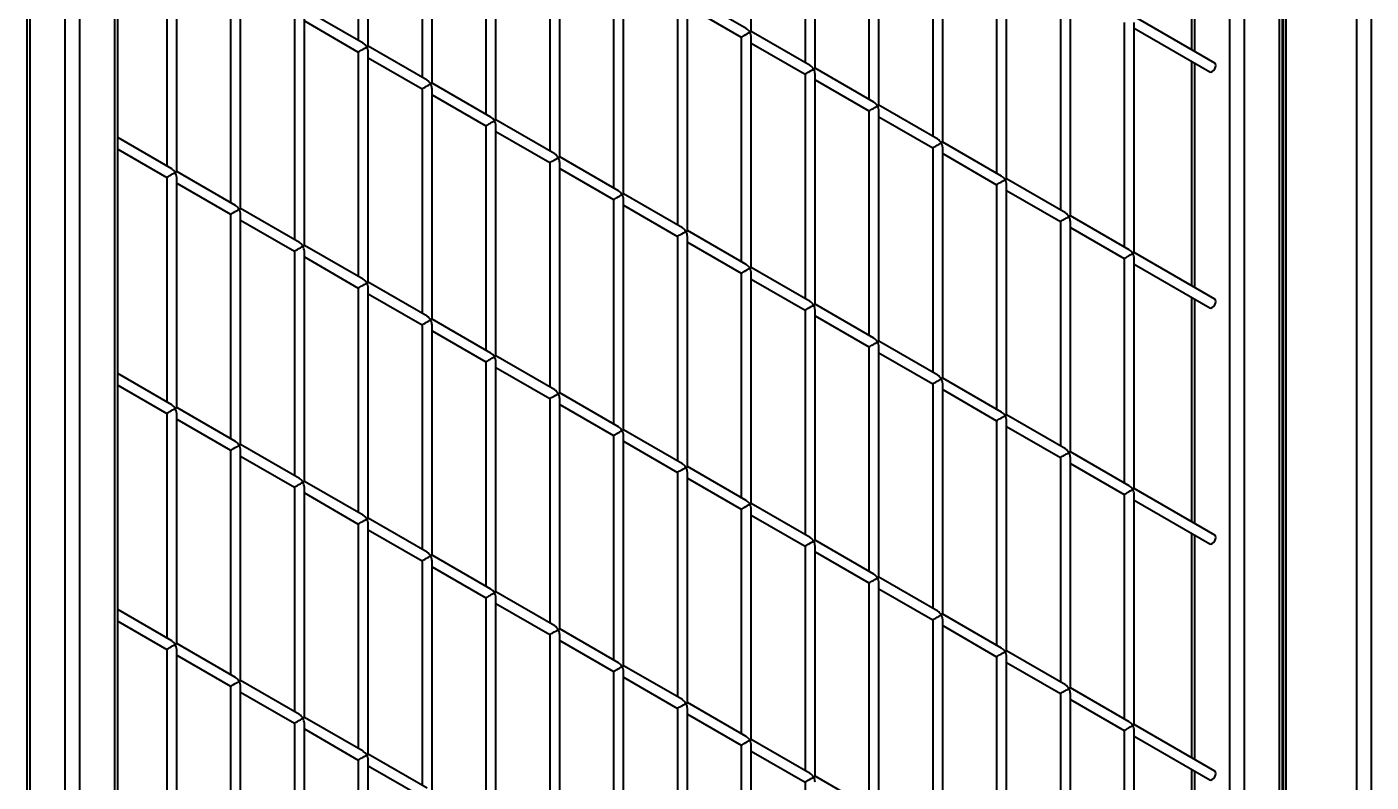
# Model space of a CAD drawing. Header units: millimetres. Extents: x 0 to 297, y 0 to 210.
# Drawn here: x 212.81 to 219.51, y 111.02 to 114.78 of the extents above; entities that cross this region are included whole.
import ezdxf

# ---------------------------------------------------------------- set-up
doc = ezdxf.new("R2010")
doc.units = ezdxf.units.MM
doc.layers.add('轮廓实线层', color=7, linetype='Continuous', lineweight=40)

msp = doc.modelspace()

# ---------------------------------------------------------------- linework, layer by layer
at = {"layer": '轮廓实线层', "color": 7, "linetype": 'Continuous', "lineweight": 40}
for p, q in [((213.0039, 105.8862), (213.0039, 120.584)), ((213.0746, 120.5432), (213.0746, 105.9271)), ((213.2513, 106.0292), (213.2513, 120.237)), ((213.266, 106.0376), (213.266, 120.1877)), ((212.8124, 119.3064), (212.8124, 107.4603)), ((219.0567, 102.4737), (219.0567, 117.0897)), ((219.0713, 102.4244), (219.0713, 117.0982)), ((218.8799, 116.9877), (218.8799, 102.7799)), ((216.423, 114.7564), (216.423, 115.9033)), ((214.4638, 115.8297), (214.4638, 114.7116)), ((214.5138, 114.6827), (214.5138, 115.8297)), ((218.6178, 115.7833), (218.6178, 114.6652)), ((216.6912, 115.7197), (216.6912, 114.6016)), ((216.7412, 114.5727), (216.7412, 115.7197)), ((214.782, 115.646), (214.782, 114.5279)), ((214.832, 114.499), (214.832, 115.646)), ((217.0094, 115.536), (217.0094, 114.4179)), ((217.0594, 114.389), (217.0594, 115.536)), ((215.1002, 115.4623), (215.1002, 114.3442)), ((215.1502, 114.3153), (215.1502, 115.4623)), ((219.0739, 115.4182), (219.0739, 103.8111)), ((217.3276, 115.3523), (217.3276, 114.2342)), ((217.3776, 114.2053), (217.3776, 115.3523)), ((215.4184, 115.2786), (215.4184, 114.1605)), ((215.4684, 114.1317), (215.4684, 115.2786)), ((213.5092, 115.2049), (213.5092, 114.0869)), ((213.5592, 114.058), (213.5592, 115.2049)), ((217.6458, 115.1686), (217.6458, 114.0505)), ((217.6958, 114.0216), (217.6958, 115.1686)), ((215.7366, 115.0949), (215.7366, 113.9768)), ((215.7866, 113.948), (215.7866, 115.0949)), ((213.8274, 115.0212), (213.8274, 113.9032)), ((213.8774, 113.8743), (213.8774, 115.0212)), ((217.964, 114.9849), (217.964, 113.8668)), ((218.014, 113.8379), (218.014, 114.9849)), ((216.0548, 114.9112), (216.0548, 113.7931)), ((216.398, 114.7708), (216.1048, 114.9401)), ((216.1048, 113.7643), (216.1048, 114.9112)), ((214.4888, 114.6972), (214.1956, 114.8664)), ((216.1048, 114.8824), (216.373, 114.7275)), ((214.1456, 114.8376), (214.1456, 113.7195)), ((214.1956, 113.6906), (214.1956, 114.8376)), ((214.1956, 114.8087), (214.4638, 114.6539)), ((218.2822, 114.8012), (218.2822, 113.6831)), ((218.7333, 114.5985), (218.3322, 114.8301)), ((218.3322, 113.6542), (218.3322, 114.8012)), ((216.373, 114.7275), (216.373, 113.6094)), ((216.7162, 114.5871), (216.423, 114.7564)), ((216.423, 113.5806), (216.423, 114.7275)), ((218.3322, 114.7723), (218.7083, 114.5552)), ((214.4638, 114.6539), (214.4638, 113.5358)), ((214.807, 114.5135), (214.5138, 114.6827)), ((214.5138, 113.5069), (214.5138, 114.6539)), ((216.423, 114.6987), (216.6912, 114.5438)), ((214.5138, 114.625), (214.782, 114.4702)), ((218.6178, 114.6074), (218.6178, 113.4894)), ((216.6912, 114.5438), (216.6912, 113.4258)), ((217.0344, 114.4034), (216.7412, 114.5727)), ((216.7412, 113.3969), (216.7412, 114.5438)), ((216.7412, 114.515), (217.0094, 114.3601)), ((214.782, 114.4702), (214.782, 113.3521)), ((215.1252, 114.3298), (214.832, 114.499)), ((214.832, 113.3232), (214.832, 114.4702)), ((214.832, 114.4413), (215.1002, 114.2865)), ((217.3526, 114.2198), (217.0594, 114.389)), ((215.4434, 114.1461), (215.1502, 114.3153)), ((217.0094, 114.3601), (217.0094, 113.2421)), ((217.0594, 113.2132), (217.0594, 114.3601)), ((217.0594, 114.3313), (217.3276, 114.1765)), ((215.1002, 114.2865), (215.1002, 113.1684)), ((215.1502, 113.1395), (215.1502, 114.2865)), ((215.1502, 114.2576), (215.4184, 114.1028)), ((213.5342, 114.0724), (213.266, 114.2272)), ((217.3276, 114.1765), (217.3276, 113.0584)), ((217.6708, 114.0361), (217.3776, 114.2053)), ((217.3776, 113.0295), (217.3776, 114.1765)), ((213.266, 114.1695), (213.5092, 114.0291)), ((215.7616, 113.9624), (215.4684, 114.1317)), ((217.3776, 114.1476), (217.6458, 113.9928)), ((213.8524, 113.8887), (213.5592, 114.058)), ((215.4184, 114.1028), (215.4184, 112.9847)), ((215.4684, 112.9558), (215.4684, 114.1028)), ((215.4684, 114.0739), (215.7366, 113.9191)), ((213.5092, 114.0291), (213.5092, 112.911)), ((213.5592, 112.8822), (213.5592, 114.0291)), ((213.5592, 114.0003), (213.8274, 113.8454)), ((217.6458, 113.9928), (217.6458, 112.8747)), ((217.989, 113.8524), (217.6958, 114.0216)), ((217.6958, 112.8458), (217.6958, 113.9928)), ((215.7366, 113.9191), (215.7366, 112.801)), ((216.0798, 113.7787), (215.7866, 113.948)), ((215.7866, 112.7721), (215.7866, 113.9191)), ((217.6958, 113.9639), (217.964, 113.8091)), ((213.8274, 113.8454), (213.8274, 112.7273)), ((214.1706, 113.705), (213.8774, 113.8743)), ((213.8774, 112.6985), (213.8774, 113.8454)), ((215.7866, 113.8902), (216.0548, 113.7354)), ((213.8774, 113.8166), (214.1456, 113.6617)), ((217.964, 113.8091), (217.964, 112.691)), ((218.3072, 113.6687), (218.014, 113.8379)), ((218.014, 112.6621), (218.014, 113.8091)), ((218.014, 113.7802), (218.2822, 113.6254)), ((216.0548, 113.7354), (216.0548, 112.6173)), ((216.398, 113.595), (216.1048, 113.7643)), ((216.1048, 112.5885), (216.1048, 113.7354)), ((216.1048, 113.7065), (216.373, 113.5517)), ((214.1456, 113.6617), (214.1456, 112.5437)), ((214.4888, 113.5213), (214.1956, 113.6906)), ((214.1956, 112.5148), (214.1956, 113.6617)), ((218.7333, 113.4227), (218.3322, 113.6542)), ((214.1956, 113.6329), (214.4638, 113.478)), ((216.7162, 113.4113), (216.423, 113.5806)), ((218.2822, 113.6254), (218.2822, 112.5073)), ((218.3322, 112.4784), (218.3322, 113.6254)), ((218.3322, 113.5965), (218.7083, 113.3794)), ((214.807, 113.3377), (214.5138, 113.5069)), ((216.373, 113.5517), (216.373, 112.4336)), ((216.423, 112.4048), (216.423, 113.5517)), ((216.423, 113.5228), (216.6912, 113.368)), ((214.4638, 113.478), (214.4638, 112.36)), ((214.5138, 112.3311), (214.5138, 113.478)), ((214.5138, 113.4492), (214.782, 113.2944)), ((217.0344, 113.2276), (216.7412, 113.3969)), ((218.6178, 113.4316), (218.6178, 112.3135)), ((215.1252, 113.154), (214.832, 113.3232)), ((216.6912, 113.368), (216.6912, 112.2499)), ((216.7412, 112.2211), (216.7412, 113.368)), ((216.7412, 113.3392), (217.0094, 113.1843)), ((214.782, 113.2944), (214.782, 112.1763)), ((214.832, 112.1474), (214.832, 113.2944)), ((214.832, 113.2655), (215.1002, 113.1107)), ((217.0094, 113.1843), (217.0094, 112.0662)), ((217.3526, 113.0439), (217.0594, 113.2132)), ((217.0594, 112.0374), (217.0594, 113.1843)), ((215.1002, 113.1107), (215.1002, 111.9926)), ((215.4434, 112.9703), (215.1502, 113.1395)), ((215.1502, 111.9637), (215.1502, 113.1107)), ((217.0594, 113.1555), (217.3276, 113.0006)), ((213.5342, 112.8966), (213.266, 113.0514)), ((215.1502, 113.0818), (215.4184, 112.927)), ((213.266, 112.9937), (213.5092, 112.8533)), ((217.3276, 113.0006), (217.3276, 111.8826)), ((217.6708, 112.8602), (217.3776, 113.0295)), ((217.3776, 111.8537), (217.3776, 113.0006)), ((217.3776, 112.9718), (217.6458, 112.8169)), ((215.4184, 112.927), (215.4184, 111.8089)), ((215.7616, 112.7866), (215.4684, 112.9558)), ((215.4684, 111.78), (215.4684, 112.927)), ((213.5092, 112.8533), (213.5092, 111.7352)), ((213.8524, 112.7129), (213.5592, 112.8822)), ((213.5592, 111.7064), (213.5592, 112.8533)), ((215.4684, 112.8981), (215.7366, 112.7433)), ((217.989, 112.6766), (217.6958, 112.8458)), ((213.5592, 112.8244), (213.8274, 112.6696)), ((216.0798, 112.6029), (215.7866, 112.7721)), ((217.6458, 112.8169), (217.6458, 111.6989)), ((217.6958, 111.67), (217.6958, 112.8169)), ((217.6958, 112.7881), (217.964, 112.6333)), ((215.7366, 112.7433), (215.7366, 111.6252)), ((215.7866, 111.5963), (215.7866, 112.7433)), ((215.7866, 112.7144), (216.0548, 112.5596)), ((213.8274, 112.6696), (213.8274, 111.5515)), ((214.1706, 112.5292), (213.8774, 112.6985)), ((213.8774, 111.5227), (213.8774, 112.6696)), ((213.8774, 112.6407), (214.1456, 112.4859)), ((217.964, 112.6333), (217.964, 111.5152)), ((218.3072, 112.4929), (218.014, 112.6621)), ((218.014, 111.4863), (218.014, 112.6333)), ((216.398, 112.4192), (216.1048, 112.5885)), ((218.014, 112.6044), (218.2822, 112.4496)), ((214.4888, 112.3455), (214.1956, 112.5148)), ((216.0548, 112.5596), (216.0548, 111.4415)), ((216.1048, 111.4126), (216.1048, 112.5596)), ((216.1048, 112.5307), (216.373, 112.3759)), ((214.1456, 112.4859), (214.1456, 111.3678)), ((214.1956, 111.339), (214.1956, 112.4859)), ((214.1956, 112.4571), (214.4638, 112.3022)), ((218.2822, 112.4496), (218.2822, 111.3315)), ((218.7333, 112.2468), (218.3322, 112.4784)), ((218.3322, 111.3026), (218.3322, 112.4496)), ((216.373, 112.3759), (216.373, 111.2578)), ((216.7162, 112.2355), (216.423, 112.4048)), ((216.423, 111.2289), (216.423, 112.3759)), ((218.3322, 112.4207), (218.7083, 112.2035)), ((214.4638, 112.3022), (214.4638, 111.1841)), ((214.807, 112.1618), (214.5138, 112.3311)), ((214.5138, 111.1553), (214.5138, 112.3022)), ((216.423, 112.347), (216.6912, 112.1922)), ((214.5138, 112.2734), (214.782, 112.1185)), ((218.6178, 112.2558), (218.6178, 111.1377)), ((216.6912, 112.1922), (216.6912, 111.0741)), ((217.0344, 112.0518), (216.7412, 112.2211)), ((216.7412, 111.0453), (216.7412, 112.1922)), ((214.782, 112.1185), (214.782, 111.0004)), ((215.1252, 111.9781), (214.832, 112.1474)), ((214.832, 110.9716), (214.832, 112.1185)), ((216.7412, 112.1633), (217.0094, 112.0085)), ((214.832, 112.0897), (215.1002, 111.9348)), ((217.3526, 111.8681), (217.0594, 112.0374)), ((215.4434, 111.7945), (215.1502, 111.9637)), ((217.0094, 112.0085), (217.0094, 110.8904)), ((217.0594, 110.8616), (217.0594, 112.0085)), ((217.0594, 111.9796), (217.3276, 111.8248)), ((215.1002, 111.9348), (215.1002, 110.8168)), ((215.1502, 110.7879), (215.1502, 111.9348)), ((215.1502, 111.906), (215.4184, 111.7511)), ((213.5342, 111.7208), (213.266, 111.8756)), ((217.6708, 111.6844), (217.3776, 111.8537)), ((213.266, 111.8179), (213.5092, 111.6775)), ((215.7616, 111.6108), (215.4684, 111.78)), ((217.3276, 111.8248), (217.3276, 110.7067)), ((217.3776, 110.6779), (217.3776, 111.8248)), ((217.3776, 111.796), (217.6458, 111.6411)), ((213.8524, 111.5371), (213.5592, 111.7064)), ((215.4184, 111.7511), (215.4184, 110.6331)), ((215.4684, 110.6042), (215.4684, 111.7511)), ((215.4684, 111.7223), (215.7366, 111.5675)), ((213.5092, 111.6775), (213.5092, 110.5594)), ((213.5592, 110.5305), (213.5592, 111.6775)), ((213.5592, 111.6486), (213.8274, 111.4938)), ((217.6458, 111.6411), (217.6458, 110.523)), ((217.989, 111.5007), (217.6958, 111.67)), ((217.6958, 110.4942), (217.6958, 111.6411)), ((215.7366, 111.5675), (215.7366, 110.4494)), ((216.0798, 111.4271), (215.7866, 111.5963)), ((215.7866, 110.4205), (215.7866, 111.5675)), ((217.6958, 111.6123), (217.964, 111.4574)), ((213.8274, 111.4938), (213.8274, 110.3757)), ((214.1706, 111.3534), (213.8774, 111.5227)), ((213.8774, 110.3468), (213.8774, 111.4938)), ((215.7866, 111.5386), (216.0548, 111.3838)), ((213.8774, 111.4649), (214.1456, 111.3101)), ((217.964, 111.4574), (217.964, 110.3393)), ((218.3072, 111.317), (218.014, 111.4863)), ((218.014, 110.3105), (218.014, 111.4574)), ((218.014, 111.4286), (218.2822, 111.2737)), ((216.0548, 111.3838), (216.0548, 110.2657)), ((216.398, 111.2434), (216.1048, 111.4126)), ((216.1048, 110.2368), (216.1048, 111.3838)), ((214.1456, 111.3101), (214.1456, 110.192)), ((214.4888, 111.1697), (214.1956, 111.339)), ((214.1956, 110.1631), (214.1956, 111.3101)), ((216.1048, 111.3549), (216.373, 111.2001)), ((218.7333, 111.071), (218.3322, 111.3026)), ((214.1956, 111.2812), (214.4638, 111.1264)), ((216.7162, 111.0597), (216.423, 111.2289)), ((218.2822, 111.2737), (218.2822, 110.1557)), ((218.3322, 110.1268), (218.3322, 111.2737)), ((218.3322, 111.2449), (218.7083, 111.0277)), ((216.373, 111.2001), (216.373, 110.082)), ((216.423, 110.0531), (216.423, 111.2001)), ((216.423, 111.1712), (216.6912, 111.0164)), ((214.4638, 111.1264), (214.4638, 110.0083)), ((214.807, 110.986), (214.5138, 111.1553)), ((214.5138, 109.9795), (214.5138, 111.1264)), ((214.5138, 111.0975), (214.782, 110.9427)), ((217.0344, 110.876), (216.7412, 111.0453)), ((218.6178, 111.08), (218.6178, 109.9619)), ((216.6912, 111.0164), (216.6912, 109.8983))]:
    msp.add_line(p, q, dxfattribs=at)
at = {"layer": '轮廓实线层', "color": 8, "linetype": 'Continuous', "lineweight": 40}
for p, q in [((212.8271, 119.2979), (212.8271, 107.4557)), ((219.4421, 101.7), (219.4421, 117.7859)), ((219.5128, 117.7859), (219.5128, 101.7)), ((218.8092, 102.8376), (218.8092, 116.9468)), ((218.6324, 115.7748), (218.6324, 114.6567)), ((219.0885, 115.4162), (219.0885, 103.8026)), ((218.6324, 114.599), (218.6324, 113.4809)), ((218.6324, 113.4232), (218.6324, 112.3051)), ((218.6324, 112.2474), (218.6324, 111.1293)), ((218.6324, 111.0715), (218.6324, 109.9535))]:
    msp.add_line(p, q, dxfattribs=at)
at = {"layer": '轮廓实线层', "color": 7, "linetype": 'Continuous', "lineweight": 40, "flags": 128}
for points in [[(218.7208, 114.5564), (218.7276, 114.5619), (218.7333, 114.5696), (218.7372, 114.5785), (218.7385, 114.587), (218.7372, 114.5941), (218.7333, 114.5985), (218.7333, 114.5985)], [(218.7083, 114.5552), (218.7141, 114.5541), (218.7208, 114.5564)], [(218.0066, 113.8337), (218.0031, 113.8317), (217.9991, 113.8293), (217.9947, 113.8268), (217.9901, 113.8242), (217.9855, 113.8215), (217.981, 113.8189), (217.9768, 113.8165), (217.973, 113.8143), (217.9697, 113.8124), (217.9671, 113.8109), (217.9653, 113.8098), (217.9642, 113.8092), (217.964, 113.8091)], [(218.7083, 113.3794), (218.7141, 113.3783), (218.7208, 113.3806)], [(218.7208, 113.3806), (218.7276, 113.3861), (218.7333, 113.3938), (218.7372, 113.4026), (218.7385, 113.4112), (218.7372, 113.4183), (218.7333, 113.4227), (218.7333, 113.4227)], [(218.0066, 112.6579), (218.0031, 112.6558), (217.9991, 112.6535), (217.9947, 112.651), (217.9901, 112.6484), (217.9855, 112.6457), (217.981, 112.6431), (217.9768, 112.6407), (217.973, 112.6385), (217.9697, 112.6366), (217.9671, 112.6351), (217.9653, 112.634), (217.9642, 112.6334), (217.964, 112.6333)], [(218.7208, 112.2048), (218.7276, 112.2102), (218.7333, 112.218), (218.7372, 112.2268), (218.7385, 112.2354), (218.7372, 112.2424), (218.7333, 112.2468), (218.7333, 112.2468)], [(218.7083, 112.2035), (218.7141, 112.2024), (218.7208, 112.2048)], [(218.0066, 111.4821), (218.0031, 111.48), (217.9991, 111.4777), (217.9947, 111.4752), (217.9901, 111.4725), (217.9855, 111.4699), (217.981, 111.4673), (217.9768, 111.4648), (217.973, 111.4626), (217.9697, 111.4608), (217.9671, 111.4593), (217.9653, 111.4582), (217.9642, 111.4576), (217.964, 111.4574)], [(218.7083, 111.0277), (218.7141, 111.0266), (218.7208, 111.029)], [(218.7208, 111.029), (218.7276, 111.0344), (218.7333, 111.0422), (218.7372, 111.051), (218.7385, 111.0596), (218.7372, 111.0666), (218.7333, 111.071), (218.7333, 111.071)]]:
    msp.add_lwpolyline(points, dxfattribs=at)
at = {"layer": '轮廓实线层', "color": 7, "linetype": 'Continuous', "lineweight": 40}
for centre, major_axis, ratio, start_param, end_param in [((216.398, 114.742), (0.025, 0.0144), 0.00007, 3.141552, 5.497747), ((216.398, 114.742), (-0.0177, 0.0306), 0.577335, 4.712348, 5.497828), ((216.398, 114.742), (0.025, 0.0144), 0.00007, 5.497747, 6.283145), ((216.398, 114.742), (-0.0177, 0.0306), 0.577335, 3.92695, 4.712348), ((214.4888, 114.6683), (0.025, 0.0144), 0.00007, 3.141552, 5.497747), ((214.4888, 114.6683), (-0.0177, 0.0306), 0.577335, 4.712348, 5.497828), ((214.4888, 114.6683), (0.025, 0.0144), 0.00007, 5.497747, 6.283145), ((214.4888, 114.6683), (-0.0177, 0.0306), 0.577335, 3.92695, 4.712348), ((216.7162, 114.5583), (-0.0177, 0.0306), 0.577335, 4.712348, 5.497828), ((214.807, 114.4846), (-0.0177, 0.0306), 0.577335, 4.712348, 5.497828), ((216.7162, 114.5583), (0.025, 0.0144), 0.00007, 3.141552, 5.497747), ((216.7162, 114.5583), (0.025, 0.0144), 0.00007, 5.497747, 6.283145), ((216.7162, 114.5583), (-0.0177, 0.0306), 0.577335, 3.92695, 4.712348), ((214.807, 114.4846), (0.025, 0.0144), 0.00007, 3.141552, 5.497747), ((214.807, 114.4846), (0.025, 0.0144), 0.00007, 5.497747, 6.283145), ((214.807, 114.4846), (-0.0177, 0.0306), 0.577335, 3.92695, 4.712348), ((217.0344, 114.3746), (0.025, 0.0144), 0.00007, 3.141552, 5.497747), ((217.0344, 114.3746), (-0.0177, 0.0306), 0.577335, 4.712348, 5.497828), ((217.0344, 114.3746), (0.025, 0.0144), 0.00007, 5.497747, 6.283145), ((217.0344, 114.3746), (-0.0177, 0.0306), 0.577335, 3.92695, 4.712348), ((215.1252, 114.3009), (0.025, 0.0144), 0.00007, 3.141552, 5.497747), ((215.1252, 114.3009), (-0.0177, 0.0306), 0.577335, 4.712348, 5.497828), ((215.1252, 114.3009), (0.025, 0.0144), 0.00007, 5.497747, 6.283145), ((215.1252, 114.3009), (-0.0177, 0.0306), 0.577335, 3.92695, 4.712348), ((217.3526, 114.1909), (0.025, 0.0144), 0.00007, 3.141552, 5.497747), ((217.3526, 114.1909), (-0.0177, 0.0306), 0.577335, 4.712348, 5.497828), ((217.3526, 114.1909), (0.025, 0.0144), 0.00007, 5.497747, 6.283145), ((217.3526, 114.1909), (-0.0177, 0.0306), 0.577335, 3.92695, 4.712348), ((215.4434, 114.1172), (0.025, 0.0144), 0.00007, 3.141552, 5.497747), ((215.4434, 114.1172), (-0.0177, 0.0306), 0.577335, 4.712348, 5.497828), ((215.4434, 114.1172), (0.025, 0.0144), 0.00007, 5.497747, 6.283145), ((215.4434, 114.1172), (-0.0177, 0.0306), 0.577335, 3.92695, 4.712348), ((213.5342, 114.0436), (0.025, 0.0144), 0.00007, 3.141552, 5.497747), ((213.5342, 114.0436), (-0.0177, 0.0306), 0.577335, 4.712348, 5.497828), ((213.5342, 114.0436), (0.025, 0.0144), 0.00007, 5.497747, 6.283145), ((213.5342, 114.0436), (-0.0177, 0.0306), 0.577335, 3.92695, 4.712348), ((217.6708, 114.0072), (0.025, 0.0144), 0.00007, 3.141552, 5.497747), ((217.6708, 114.0072), (-0.0177, 0.0306), 0.577335, 4.712348, 5.497828), ((217.6708, 114.0072), (0.025, 0.0144), 0.00007, 5.497747, 6.283145), ((217.6708, 114.0072), (-0.0177, 0.0306), 0.577335, 3.92695, 4.712348), ((215.7616, 113.9335), (0.025, 0.0144), 0.00007, 3.141552, 5.497747), ((215.7616, 113.9335), (-0.0177, 0.0306), 0.577335, 4.712348, 5.497828), ((215.7616, 113.9335), (0.025, 0.0144), 0.00007, 5.497747, 6.283145), ((215.7616, 113.9335), (-0.0177, 0.0306), 0.577335, 3.92695, 4.712348), ((213.8524, 113.8599), (0.025, 0.0144), 0.00007, 3.141552, 5.497747), ((213.8524, 113.8599), (-0.0177, 0.0306), 0.577335, 4.712348, 5.497828), ((213.8524, 113.8599), (0.025, 0.0144), 0.00007, 5.497747, 6.283145), ((213.8524, 113.8599), (-0.0177, 0.0306), 0.577335, 3.92695, 4.712348), ((217.989, 113.8235), (-0.0177, 0.0306), 0.577335, 4.712348, 5.497828), ((216.0798, 113.7498), (-0.0177, 0.0306), 0.577335, 4.712348, 5.497828), ((217.989, 113.8235), (0.025, 0.0144), 0.00007, 5.497747, 6.283145), ((217.989, 113.8235), (-0.0177, 0.0306), 0.577335, 3.92695, 4.712348), ((214.1706, 113.6762), (-0.0177, 0.0306), 0.577335, 4.712348, 5.497828), ((216.0798, 113.7498), (0.025, 0.0144), 0.00007, 3.141552, 5.497747), ((216.0798, 113.7498), (0.025, 0.0144), 0.00007, 5.497747, 6.283145), ((216.0798, 113.7498), (-0.0177, 0.0306), 0.577335, 3.92695, 4.712348), ((214.1706, 113.6762), (0.025, 0.0144), 0.00007, 3.141552, 5.497747), ((214.1706, 113.6762), (0.025, 0.0144), 0.00007, 5.497747, 6.283145), ((214.1706, 113.6762), (-0.0177, 0.0306), 0.577335, 3.92695, 4.712348), ((218.3072, 113.6398), (0.025, 0.0144), 0.00007, 3.141552, 5.497747), ((218.3072, 113.6398), (-0.0177, 0.0306), 0.577335, 4.712348, 5.497828), ((218.3072, 113.6398), (0.025, 0.0144), 0.00007, 5.497747, 6.283145), ((218.3072, 113.6398), (-0.0177, 0.0306), 0.577335, 3.92695, 4.712348), ((216.398, 113.5661), (0.025, 0.0144), 0.00007, 3.141552, 5.497747), ((216.398, 113.5661), (-0.0177, 0.0306), 0.577335, 4.712348, 5.497828), ((216.398, 113.5661), (0.025, 0.0144), 0.00007, 5.497747, 6.283145), ((216.398, 113.5661), (-0.0177, 0.0306), 0.577335, 3.92695, 4.712348), ((214.4888, 113.4925), (-0.0177, 0.0306), 0.577335, 4.712348, 5.497828), ((214.4888, 113.4925), (0.025, 0.0144), 0.00007, 5.497747, 6.283145), ((214.4888, 113.4925), (0.025, 0.0144), 0.00007, 3.141552, 5.497747), ((214.4888, 113.4925), (-0.0177, 0.0306), 0.577335, 3.92695, 4.712348), ((216.7162, 113.3825), (0.025, 0.0144), 0.00007, 3.141552, 5.497747), ((216.7162, 113.3825), (-0.0177, 0.0306), 0.577335, 4.712348, 5.497828), ((216.7162, 113.3825), (0.025, 0.0144), 0.00007, 5.497747, 6.283145), ((216.7162, 113.3825), (-0.0177, 0.0306), 0.577335, 3.92695, 4.712348), ((214.807, 113.3088), (0.025, 0.0144), 0.00007, 3.141552, 5.497747), ((214.807, 113.3088), (-0.0177, 0.0306), 0.577335, 4.712348, 5.497828), ((214.807, 113.3088), (0.025, 0.0144), 0.00007, 5.497747, 6.283145), ((214.807, 113.3088), (-0.0177, 0.0306), 0.577335, 3.92695, 4.712348), ((217.0344, 113.1988), (0.025, 0.0144), 0.00007, 3.141552, 5.497747), ((217.0344, 113.1988), (-0.0177, 0.0306), 0.577335, 4.712348, 5.497828), ((217.0344, 113.1988), (0.025, 0.0144), 0.00007, 5.497747, 6.283145), ((217.0344, 113.1988), (-0.0177, 0.0306), 0.577335, 3.92695, 4.712348), ((215.1252, 113.1251), (0.025, 0.0144), 0.00007, 3.141552, 5.497747), ((215.1252, 113.1251), (-0.0177, 0.0306), 0.577335, 4.712348, 5.497828), ((215.1252, 113.1251), (0.025, 0.0144), 0.00007, 5.497747, 6.283145), ((215.1252, 113.1251), (-0.0177, 0.0306), 0.577335, 3.92695, 4.712348), ((217.3526, 113.0151), (-0.0177, 0.0306), 0.577335, 4.712348, 5.497828), ((215.4434, 112.9414), (-0.0177, 0.0306), 0.577335, 4.712348, 5.497828), ((217.3526, 113.0151), (0.025, 0.0144), 0.00007, 3.141552, 5.497747), ((217.3526, 113.0151), (0.025, 0.0144), 0.00007, 5.497747, 6.283145), ((217.3526, 113.0151), (-0.0177, 0.0306), 0.577335, 3.92695, 4.712348), ((215.4434, 112.9414), (0.025, 0.0144), 0.00007, 3.141552, 5.497747), ((215.4434, 112.9414), (0.025, 0.0144), 0.00007, 5.497747, 6.283145), ((215.4434, 112.9414), (-0.0177, 0.0306), 0.577335, 3.92695, 4.712348), ((213.5342, 112.8677), (0.025, 0.0144), 0.00007, 3.141552, 5.497747), ((213.5342, 112.8677), (-0.0177, 0.0306), 0.577335, 4.712348, 5.497828), ((213.5342, 112.8677), (0.025, 0.0144), 0.00007, 5.497747, 6.283145), ((213.5342, 112.8677), (-0.0177, 0.0306), 0.577335, 3.92695, 4.712348), ((217.6708, 112.8314), (0.025, 0.0144), 0.00007, 3.141552, 5.497747), ((217.6708, 112.8314), (-0.0177, 0.0306), 0.577335, 4.712348, 5.497828), ((217.6708, 112.8314), (0.025, 0.0144), 0.00007, 5.497747, 6.283145), ((217.6708, 112.8314), (-0.0177, 0.0306), 0.577335, 3.92695, 4.712348), ((215.7616, 112.7577), (0.025, 0.0144), 0.00007, 3.141552, 5.497747), ((215.7616, 112.7577), (-0.0177, 0.0306), 0.577335, 4.712348, 5.497828), ((215.7616, 112.7577), (0.025, 0.0144), 0.00007, 5.497747, 6.283145), ((215.7616, 112.7577), (-0.0177, 0.0306), 0.577335, 3.92695, 4.712348), ((213.8524, 112.684), (-0.0177, 0.0306), 0.577335, 4.712348, 5.497828), ((213.8524, 112.684), (0.025, 0.0144), 0.00007, 3.141552, 5.497747), ((213.8524, 112.684), (0.025, 0.0144), 0.00007, 5.497747, 6.283145), ((213.8524, 112.684), (-0.0177, 0.0306), 0.577335, 3.92695, 4.712348), ((217.989, 112.6477), (-0.0177, 0.0306), 0.577335, 4.712348, 5.497828), ((217.989, 112.6477), (0.025, 0.0144), 0.00007, 5.497747, 6.283145), ((217.989, 112.6477), (-0.0177, 0.0306), 0.577335, 3.92695, 4.712348), ((216.0798, 112.574), (0.025, 0.0144), 0.00007, 3.141552, 5.497747), ((216.0798, 112.574), (-0.0177, 0.0306), 0.577335, 4.712348, 5.497828), ((216.0798, 112.574), (0.025, 0.0144), 0.00007, 5.497747, 6.283145), ((216.0798, 112.574), (-0.0177, 0.0306), 0.577335, 3.92695, 4.712348), ((214.1706, 112.5004), (0.025, 0.0144), 0.00007, 3.141552, 5.497747), ((214.1706, 112.5004), (-0.0177, 0.0306), 0.577335, 4.712348, 5.497828), ((214.1706, 112.5004), (0.025, 0.0144), 0.00007, 5.497747, 6.283145), ((214.1706, 112.5004), (-0.0177, 0.0306), 0.577335, 3.92695, 4.712348), ((218.3072, 112.464), (0.025, 0.0144), 0.00007, 3.141552, 5.497747), ((218.3072, 112.464), (-0.0177, 0.0306), 0.577335, 4.712348, 5.497828), ((218.3072, 112.464), (0.025, 0.0144), 0.00007, 5.497747, 6.283145), ((218.3072, 112.464), (-0.0177, 0.0306), 0.577335, 3.92695, 4.712348), ((216.398, 112.3903), (0.025, 0.0144), 0.00007, 3.141552, 5.497747), ((216.398, 112.3903), (-0.0177, 0.0306), 0.577335, 4.712348, 5.497828), ((216.398, 112.3903), (0.025, 0.0144), 0.00007, 5.497747, 6.283145), ((216.398, 112.3903), (-0.0177, 0.0306), 0.577335, 3.92695, 4.712348), ((214.4888, 112.3167), (0.025, 0.0144), 0.00007, 3.141552, 5.497747), ((214.4888, 112.3167), (-0.0177, 0.0306), 0.577335, 4.712348, 5.497828), ((214.4888, 112.3167), (0.025, 0.0144), 0.00007, 5.497747, 6.283145), ((214.4888, 112.3167), (-0.0177, 0.0306), 0.577335, 3.92695, 4.712348), ((216.7162, 112.2066), (-0.0177, 0.0306), 0.577335, 4.712348, 5.497828), ((216.7162, 112.2066), (0.025, 0.0144), 0.00007, 3.141552, 5.497747), ((216.7162, 112.2066), (0.025, 0.0144), 0.00007, 5.497747, 6.283145), ((216.7162, 112.2066), (-0.0177, 0.0306), 0.577335, 3.92695, 4.712348), ((214.807, 112.133), (0.025, 0.0144), 0.00007, 3.141552, 5.497747), ((214.807, 112.133), (-0.0177, 0.0306), 0.577335, 4.712348, 5.497828), ((214.807, 112.133), (0.025, 0.0144), 0.00007, 5.497747, 6.283145), ((214.807, 112.133), (-0.0177, 0.0306), 0.577335, 3.92695, 4.712348), ((217.0344, 112.0229), (0.025, 0.0144), 0.00007, 3.141552, 5.497747), ((217.0344, 112.0229), (-0.0177, 0.0306), 0.577335, 4.712348, 5.497828), ((217.0344, 112.0229), (0.025, 0.0144), 0.00007, 5.497747, 6.283145), ((217.0344, 112.0229), (-0.0177, 0.0306), 0.577335, 3.92695, 4.712348), ((215.1252, 111.9493), (-0.0177, 0.0306), 0.577335, 4.712348, 5.497828), ((215.1252, 111.9493), (0.025, 0.0144), 0.00007, 5.497747, 6.283145), ((215.1252, 111.9493), (0.025, 0.0144), 0.00007, 3.141552, 5.497747), ((215.1252, 111.9493), (-0.0177, 0.0306), 0.577335, 3.92695, 4.712348), ((217.3526, 111.8393), (0.025, 0.0144), 0.00007, 3.141552, 5.497747), ((217.3526, 111.8393), (-0.0177, 0.0306), 0.577335, 4.712348, 5.497828), ((217.3526, 111.8393), (0.025, 0.0144), 0.00007, 5.497747, 6.283145), ((217.3526, 111.8393), (-0.0177, 0.0306), 0.577335, 3.92695, 4.712348), ((215.4434, 111.7656), (0.025, 0.0144), 0.00007, 3.141552, 5.497747), ((215.4434, 111.7656), (-0.0177, 0.0306), 0.577335, 4.712348, 5.497828), ((215.4434, 111.7656), (0.025, 0.0144), 0.00007, 5.497747, 6.283145), ((215.4434, 111.7656), (-0.0177, 0.0306), 0.577335, 3.92695, 4.712348), ((213.5342, 111.6919), (0.025, 0.0144), 0.00007, 3.141552, 5.497747), ((213.5342, 111.6919), (-0.0177, 0.0306), 0.577335, 4.712348, 5.497828), ((213.5342, 111.6919), (0.025, 0.0144), 0.00007, 5.497747, 6.283145), ((213.5342, 111.6919), (-0.0177, 0.0306), 0.577335, 3.92695, 4.712348), ((217.6708, 111.6556), (0.025, 0.0144), 0.00007, 3.141552, 5.497747), ((217.6708, 111.6556), (-0.0177, 0.0306), 0.577335, 4.712348, 5.497828), ((217.6708, 111.6556), (0.025, 0.0144), 0.00007, 5.497747, 6.283145), ((217.6708, 111.6556), (-0.0177, 0.0306), 0.577335, 3.92695, 4.712348), ((215.7616, 111.5819), (0.025, 0.0144), 0.00007, 3.141552, 5.497747), ((215.7616, 111.5819), (-0.0177, 0.0306), 0.577335, 4.712348, 5.497828), ((215.7616, 111.5819), (0.025, 0.0144), 0.00007, 5.497747, 6.283145), ((215.7616, 111.5819), (-0.0177, 0.0306), 0.577335, 3.92695, 4.712348), ((213.8524, 111.5082), (0.025, 0.0144), 0.00007, 3.141552, 5.497747), ((213.8524, 111.5082), (-0.0177, 0.0306), 0.577335, 4.712348, 5.497828), ((213.8524, 111.5082), (0.025, 0.0144), 0.00007, 5.497747, 6.283145), ((213.8524, 111.5082), (-0.0177, 0.0306), 0.577335, 3.92695, 4.712348), ((217.989, 111.4719), (-0.0177, 0.0306), 0.577335, 4.712348, 5.497828), ((216.0798, 111.3982), (-0.0177, 0.0306), 0.577335, 4.712348, 5.497828), ((217.989, 111.4719), (0.025, 0.0144), 0.00007, 5.497747, 6.283145), ((217.989, 111.4719), (-0.0177, 0.0306), 0.577335, 3.92695, 4.712348), ((216.0798, 111.3982), (0.025, 0.0144), 0.00007, 3.141552, 5.497747), ((216.0798, 111.3982), (0.025, 0.0144), 0.00007, 5.497747, 6.283145), ((216.0798, 111.3982), (-0.0177, 0.0306), 0.577335, 3.92695, 4.712348), ((214.1706, 111.3245), (0.025, 0.0144), 0.00007, 3.141552, 5.497747), ((214.1706, 111.3245), (-0.0177, 0.0306), 0.577335, 4.712348, 5.497828), ((214.1706, 111.3245), (0.025, 0.0144), 0.00007, 5.497747, 6.283145), ((214.1706, 111.3245), (-0.0177, 0.0306), 0.577335, 3.92695, 4.712348), ((218.3072, 111.2882), (0.025, 0.0144), 0.00007, 3.141552, 5.497747), ((218.3072, 111.2882), (-0.0177, 0.0306), 0.577335, 4.712348, 5.497828), ((218.3072, 111.2882), (0.025, 0.0144), 0.00007, 5.497747, 6.283145), ((218.3072, 111.2882), (-0.0177, 0.0306), 0.577335, 3.92695, 4.712348), ((216.398, 111.2145), (-0.0177, 0.0306), 0.577335, 4.712348, 5.497828), ((216.398, 111.2145), (0.025, 0.0144), 0.00007, 5.497747, 6.283145), ((214.4888, 111.1408), (-0.0177, 0.0306), 0.577335, 4.712348, 5.497828), ((216.398, 111.2145), (0.025, 0.0144), 0.00007, 3.141552, 5.497747), ((216.398, 111.2145), (-0.0177, 0.0306), 0.577335, 3.92695, 4.712348), ((214.4888, 111.1408), (0.025, 0.0144), 0.00007, 3.141552, 5.497747), ((214.4888, 111.1408), (0.025, 0.0144), 0.00007, 5.497747, 6.283145), ((214.4888, 111.1408), (-0.0177, 0.0306), 0.577335, 3.92695, 4.712348), ((216.7162, 111.0308), (0.025, 0.0144), 0.00007, 3.141552, 5.497747), ((216.7162, 111.0308), (-0.0177, 0.0306), 0.577335, 4.712348, 5.497828), ((216.7162, 111.0308), (0.025, 0.0144), 0.00007, 5.497747, 6.283145), ((216.7162, 111.0308), (-0.0177, 0.0306), 0.577335, 3.92695, 4.712348)]:
    msp.add_ellipse(centre, major_axis=major_axis, ratio=ratio, start_param=start_param, end_param=end_param, dxfattribs=at)

doc.saveas('drawing.dxf')
